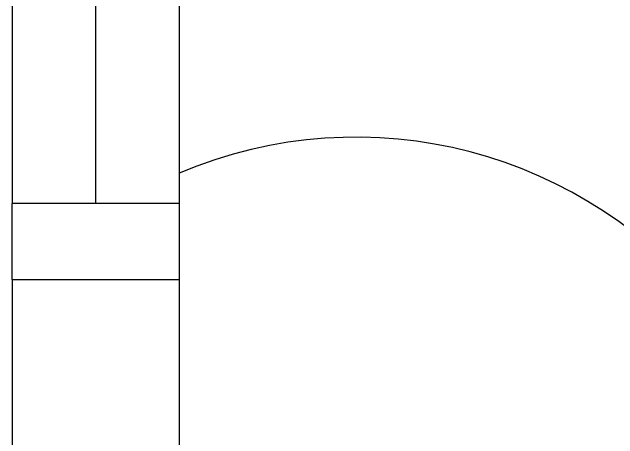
# Model space of a CAD drawing. Header units: inches. Extents: x 16928 to 514628, y -1471 to 241387.
# Drawn here: x 57158.6 to 57557.4, y 51618 to 51898.9 of the extents above; entities that cross this region are included whole.
import ezdxf

# ---------------------------------------------------------------- set-up
doc = ezdxf.new("R2010")
doc.units = ezdxf.units.IN
doc.header["$MEASUREMENT"] = 0
for name, color, linetype in [('ELECT', 6, 'Continuous'), ('partition', 8, 'Continuous'), ('TB', 8, 'Continuous'), ('WIN', 9, 'Continuous')]:
    doc.layers.add(name, color=color, linetype=linetype)

# ---------------------------------------------------------------- blocks, each defined once
blk = doc.blocks.new('13A SSO 300mm')
at = {"layer": 'ELECT', "color": 6}
blk.add_line((-297.44, 0), (297.44, 0), dxfattribs=at)
blk.add_arc((0, 116.33), 297.44, 336.9763, 203.0237, dxfattribs=at)

msp = doc.modelspace()

# ---------------------------------------------------------------- linework, layer by layer
at = {"layer": 'partition'}
for p, q in [((57158.56, 51722.98), (57158.56, 50310.48)), ((57268.56, 51722.98), (57268.56, 50310.48))]:
    msp.add_line(p, q, dxfattribs=at)
at = {"layer": 'WIN'}
for p, q in [((57158.56, 52722.98), (57158.56, 51772.98)), ((57213.56, 52722.98), (57213.56, 51772.98)), ((57268.56, 52722.98), (57268.56, 51772.98)), ((57158.56, 51722.98), (57158.56, 51772.98)), ((57268.56, 51772.98), (57268.56, 51722.98))]:
    msp.add_line(p, q, dxfattribs=at)
for points in [[(57268.56, 51772.98), (57158.56, 51772.98)], [(57158.56, 51722.98), (57268.56, 51722.98)]]:
    msp.add_lwpolyline(points, dxfattribs=at)

# ---------------------------------------------------------------- block references
at = {"layer": 'TB', "color": 6, "linetype": 'Continuous', "rotation": 270}
msp.add_blockref('13A SSO 300mm', (57268.56, 51519.1), dxfattribs=at)

doc.saveas('drawing.dxf')
